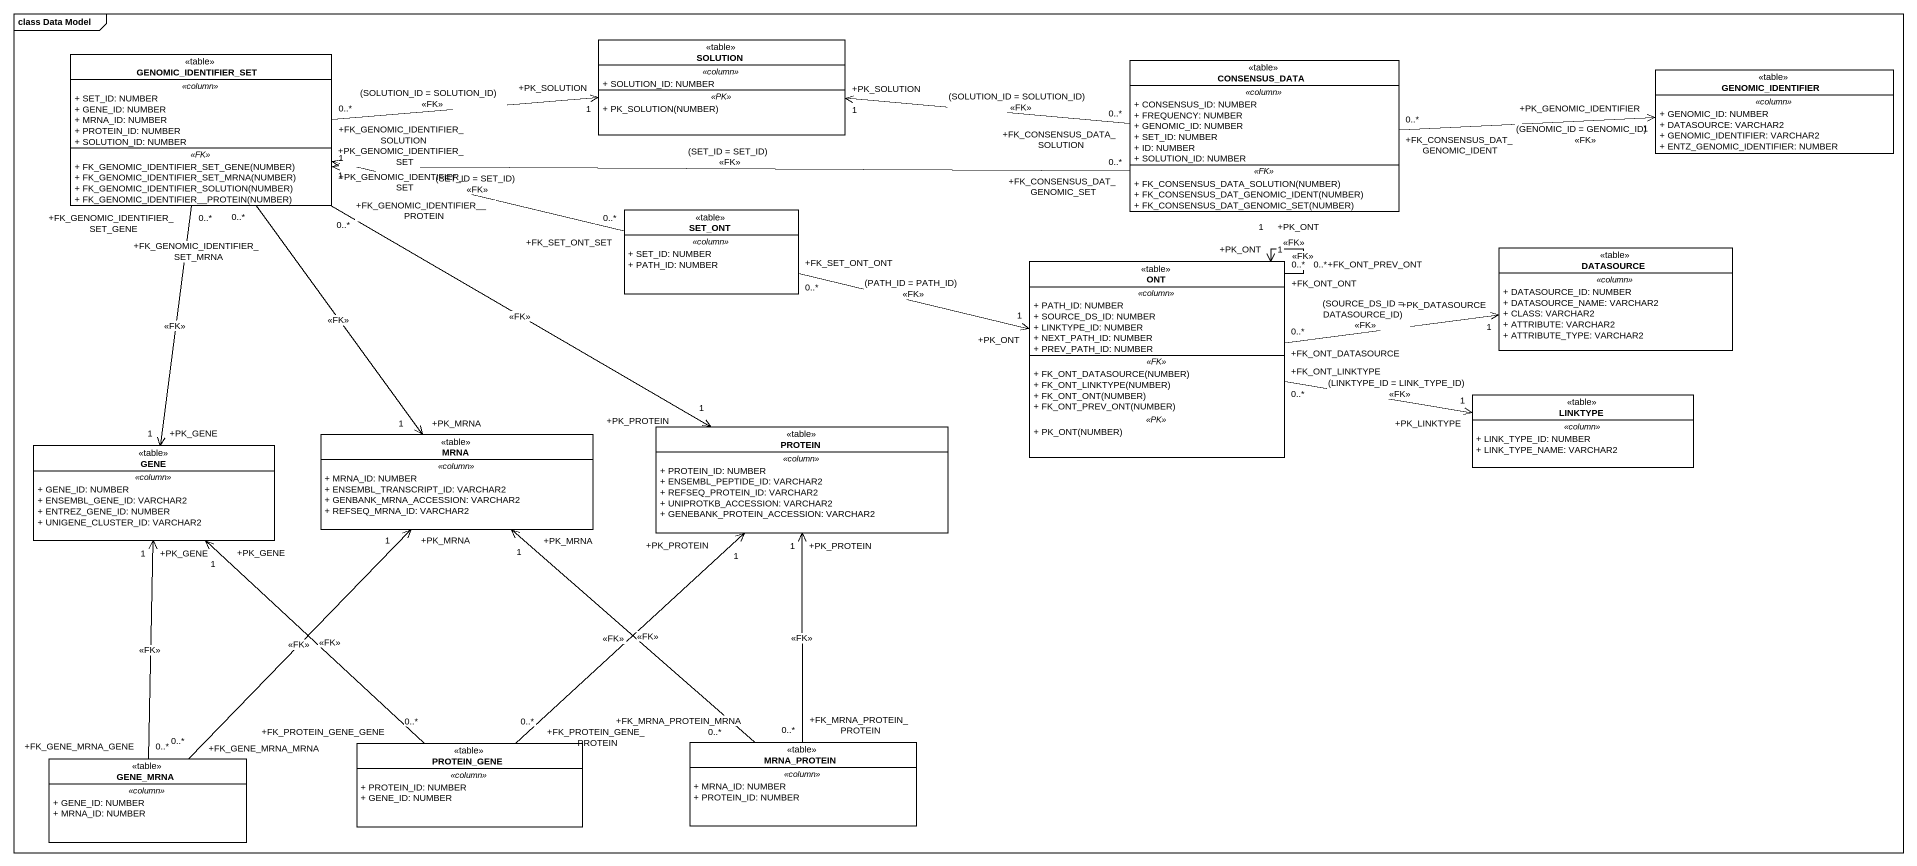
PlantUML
@startuml
mainframe class Data Model
hide circle
hide empty members
skinparam classAttributeIconSize 0
class SOLUTION <<table>> {
  .. <<column>> ..
  + SOLUTION_ID: NUMBER
  .. <<PK>> ..
  + PK_SOLUTION(NUMBER)
}
class GENOMIC_IDENTIFIER_SET <<table>> {
  .. <<column>> ..
  + SET_ID: NUMBER
  + GENE_ID: NUMBER
  + MRNA_ID: NUMBER
  + PROTEIN_ID: NUMBER
  + SOLUTION_ID: NUMBER
  .. <<FK>> ..
  + FK_GENOMIC_IDENTIFIER_SET_GENE(NUMBER)
  + FK_GENOMIC_IDENTIFIER_SET_MRNA(NUMBER)
  + FK_GENOMIC_IDENTIFIER_SOLUTION(NUMBER)
  + FK_GENOMIC_IDENTIFIER__PROTEIN(NUMBER)
}
class CONSENSUS_DATA <<table>> {
  .. <<column>> ..
  + CONSENSUS_ID: NUMBER
  + FREQUENCY: NUMBER
  + GENOMIC_ID: NUMBER
  + SET_ID: NUMBER
  + ID: NUMBER
  + SOLUTION_ID: NUMBER
  .. <<FK>> ..
  + FK_CONSENSUS_DATA_SOLUTION(NUMBER)
  + FK_CONSENSUS_DAT_GENOMIC_IDENT(NUMBER)
  + FK_CONSENSUS_DAT_GENOMIC_SET(NUMBER)
}
class GENOMIC_IDENTIFIER <<table>> {
  .. <<column>> ..
  + GENOMIC_ID: NUMBER
  + DATASOURCE: VARCHAR2
  + GENOMIC_IDENTIFIER: VARCHAR2
  + ENTZ_GENOMIC_IDENTIFIER: NUMBER
}
class SET_ONT <<table>> {
  .. <<column>> ..
  + SET_ID: NUMBER
  + PATH_ID: NUMBER
}
class ONT <<table>> {
  .. <<column>> ..
  + PATH_ID: NUMBER
  + SOURCE_DS_ID: NUMBER
  + LINKTYPE_ID: NUMBER
  + NEXT_PATH_ID: NUMBER
  + PREV_PATH_ID: NUMBER
  .. <<FK>> ..
  + FK_ONT_DATASOURCE(NUMBER)
  + FK_ONT_LINKTYPE(NUMBER)
  + FK_ONT_ONT(NUMBER)
  + FK_ONT_PREV_ONT(NUMBER)
  .. <<PK>> ..
  + PK_ONT(NUMBER)
}
class DATASOURCE <<table>> {
  .. <<column>> ..
  + DATASOURCE_ID: NUMBER
  + DATASOURCE_NAME: VARCHAR2
  + CLASS: VARCHAR2
  + ATTRIBUTE: VARCHAR2
  + ATTRIBUTE_TYPE: VARCHAR2
}
class LINKTYPE <<table>> {
  .. <<column>> ..
  + LINK_TYPE_ID: NUMBER
  + LINK_TYPE_NAME: VARCHAR2
}
class MRNA <<table>> {
  .. <<column>> ..
  + MRNA_ID: NUMBER
  + ENSEMBL_TRANSCRIPT_ID: VARCHAR2
  + GENBANK_MRNA_ACCESSION: VARCHAR2
  + REFSEQ_MRNA_ID: VARCHAR2
}
class PROTEIN <<table>> {
  .. <<column>> ..
  + PROTEIN_ID: NUMBER
  + ENSEMBL_PEPTIDE_ID: VARCHAR2
  + REFSEQ_PROTEIN_ID: VARCHAR2
  + UNIPROTKB_ACCESSION: VARCHAR2
  + GENEBANK_PROTEIN_ACCESSION: VARCHAR2
}
class GENE <<table>> {
  .. <<column>> ..
  + GENE_ID: NUMBER
  + ENSEMBL_GENE_ID: VARCHAR2
  + ENTREZ_GENE_ID: NUMBER
  + UNIGENE_CLUSTER_ID: VARCHAR2
}
class PROTEIN_GENE <<table>> {
  .. <<column>> ..
  + PROTEIN_ID: NUMBER
  + GENE_ID: NUMBER
}
class MRNA_PROTEIN <<table>> {
  .. <<column>> ..
  + MRNA_ID: NUMBER
  + PROTEIN_ID: NUMBER
}
class GENE_MRNA <<table>> {
  .. <<column>> ..
  + GENE_ID: NUMBER
  + MRNA_ID: NUMBER
}
GENOMIC_IDENTIFIER_SET "+FK_GENOMIC_IDENTIFIER_SOLUTION\n0..*" -right-> "+PK_SOLUTION\n1" SOLUTION : (SOLUTION_ID = SOLUTION_ID)\n<<FK>>
GENOMIC_IDENTIFIER_SET "+FK_GENOMIC_IDENTIFIER_SET_MRNA\n0..*" --> "+PK_MRNA\n1" MRNA : <<FK>>
GENOMIC_IDENTIFIER_SET "+FK_GENOMIC_IDENTIFIER__PROTEIN\n0..*" -right-> "+PK_PROTEIN\n1" PROTEIN : <<FK>>
GENOMIC_IDENTIFIER_SET "+FK_GENOMIC_IDENTIFIER_SET_GENE\n0..*" --> "+PK_GENE\n1" GENE : <<FK>>
CONSENSUS_DATA "+FK_CONSENSUS_DATA_SOLUTION\n0..*" -left-> "+PK_SOLUTION\n1" SOLUTION : (SOLUTION_ID = SOLUTION_ID)\n<<FK>>
CONSENSUS_DATA "+FK_CONSENSUS_DAT_GENOMIC_SET\n0..*" -left-> "+PK_GENOMIC_IDENTIFIER_SET\n1" GENOMIC_IDENTIFIER_SET : (SET_ID = SET_ID)\n<<FK>>
CONSENSUS_DATA "+FK_CONSENSUS_DAT_GENOMIC_IDENT\n0..*" -right-> "+PK_GENOMIC_IDENTIFIER\n1" GENOMIC_IDENTIFIER : (GENOMIC_ID = GENOMIC_ID)\n<<FK>>
SET_ONT "+FK_SET_ONT_SET\n0..*" -left-> "+PK_GENOMIC_IDENTIFIER_SET\n1" GENOMIC_IDENTIFIER_SET : (SET_ID = SET_ID)\n<<FK>>
SET_ONT "+FK_SET_ONT_ONT\n0..*" -right-> "+PK_ONT\n1" ONT : (PATH_ID = PATH_ID)\n<<FK>>
ONT "+FK_ONT_ONT\n0..*" --> "+PK_ONT\n1" ONT : <<FK>>
ONT "+FK_ONT_PREV_ONT\n0..*" --> "+PK_ONT\n1" ONT : <<FK>>
ONT "+FK_ONT_DATASOURCE\n0..*" -right-> "+PK_DATASOURCE\n1" DATASOURCE : (SOURCE_DS_ID = DATASOURCE_ID)\n<<FK>>
ONT "+FK_ONT_LINKTYPE\n0..*" -right-> "+PK_LINKTYPE\n1" LINKTYPE : (LINKTYPE_ID = LINK_TYPE_ID)\n<<FK>>
PROTEIN_GENE "+FK_PROTEIN_GENE_PROTEIN\n0..*" -up-> "+PK_PROTEIN\n1" PROTEIN : <<FK>>
PROTEIN_GENE "+FK_PROTEIN_GENE_GENE\n0..*" -up-> "+PK_GENE\n1" GENE : <<FK>>
MRNA_PROTEIN "+FK_MRNA_PROTEIN_MRNA\n0..*" -up-> "+PK_MRNA\n1" MRNA : <<FK>>
MRNA_PROTEIN "+FK_MRNA_PROTEIN_PROTEIN\n0..*" -up-> "+PK_PROTEIN\n1" PROTEIN : <<FK>>
GENE_MRNA "+FK_GENE_MRNA_MRNA\n0..*" -up-> "+PK_MRNA\n1" MRNA : <<FK>>
GENE_MRNA "+FK_GENE_MRNA_GENE\n0..*" -up-> "+PK_GENE\n1" GENE : <<FK>>
@enduml
